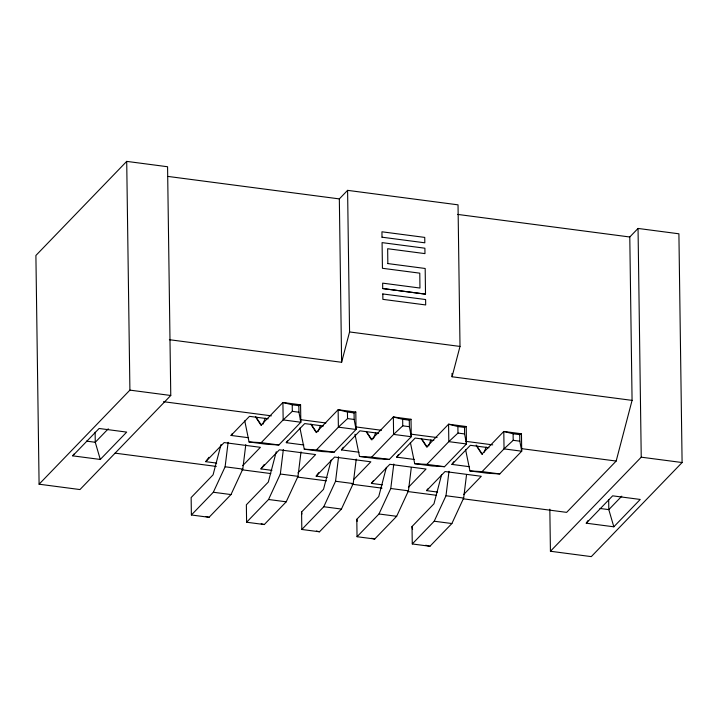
<?xml version="1.0" encoding="UTF-8"?>
<svg xmlns="http://www.w3.org/2000/svg" width="718" height="718" viewBox="0 0 718 718"><rect width="100%" height="100%" fill="white"/><g stroke="black" fill="none" stroke-linecap="round" stroke-linejoin="round"><path stroke-width="1.08" d="M245.798 444.621L242.783 469.096L230.999 494.567L209.055 517.301L191.383 514.985L213.327 492.252L225.111 466.781L228.127 442.297M301.013 451.855L298.006 476.339L286.222 501.81L264.278 524.544L246.606 522.228L268.55 499.495L280.334 474.015L283.341 449.54M356.236 459.098L353.22 483.573L341.436 509.053L319.492 531.787L301.82 529.471L323.773 506.737L335.557 481.257L338.564 456.783M411.315 467.454L408.443 490.816L396.659 516.296L374.715 539.03L357.043 536.714L378.987 513.98L390.771 488.5L393.787 464.025M466.538 474.697L463.666 498.059L451.882 523.539L429.929 546.272L412.267 543.957L434.21 521.223L445.995 495.743L449.001 471.268M221.036 444.487L213.084 474.822L191.141 497.556L191.383 514.985M276.259 451.73L268.308 482.065L246.364 504.799L246.606 522.228M169.376 339.704L341.615 362.285L349.567 331.949L347.593 190.351L458.03 204.836L460.005 346.435L452.053 376.77L632.073 400.375L616.17 461.055L566.637 512.365L463.2 498.804M331.195 460.058L323.522 489.308L301.578 512.042L301.82 529.471M386.41 467.292L378.745 496.551L356.801 519.285L357.043 536.714M441.633 474.535L433.968 503.794L412.015 526.527L412.267 543.957M262.95 424.257L265.247 418.136M318.164 431.5L320.47 425.379M373.387 438.743L375.694 432.622M428.61 445.977L430.908 439.865M484.21 452.205L486.131 447.108M72.706 455.84L99.111 428.484L126.691 432.101L100.287 459.457L72.706 455.84L73.927 454.063M248.616 437.738L231.043 435.44L232.273 433.645M303.84 444.981L286.267 442.674L287.496 440.888M359.054 452.223L341.481 449.917L343.33 447.233M414.277 459.466L396.704 457.16L398.544 454.476M469.5 466.709L451.927 464.402L453.767 461.719M586.247 523.189L612.651 495.833L640.232 499.45L613.827 526.806L586.247 523.189L588.087 520.514M216.71 463.11L205.725 461.665L208.983 457.285M271.925 470.353L260.948 468.908L264.206 464.528M327.148 477.587L316.162 476.151L318.774 472.65M382.371 484.829L371.385 483.394L373.342 480.764M437.585 492.072L426.6 490.636L427.91 488.877M126.709 161.379L35.9 255.464L39.095 484.201L79.958 489.559L170.767 395.483L167.572 166.747L126.709 161.379L129.904 390.125L39.095 484.201M108.265 428.817L95.27 442.279L86.438 441.121M341.615 362.285L339.336 198.904L347.593 190.351M382.003 237.218L381.949 231.797L424.742 237.407L424.823 242.81L382.021 237.2M387.837 263.605L387.657 248.724L424.966 253.616L424.894 248.213L382.075 242.621L382.434 268.29L419.779 273.163L419.958 288.035L382.649 283.143L382.721 288.546L425.514 294.156L425.182 268.478L387.864 263.578M205.725 461.665L224.16 442.566L260.41 447.323L242.738 465.623M231.043 435.44L249.478 416.341L268.155 418.791M382.721 288.546L425.532 294.138M244.748 420.811L249.065 441.965L261.208 442.647L283.161 419.913L292.316 411.342L292.226 404.808L282.91 402.484L260.966 425.218L255.617 416.952M249.065 441.965L266.737 444.28L278.88 444.972L300.824 422.229L300.582 404.808L282.91 402.484L283.161 419.913L300.824 422.229L298.948 412.213L298.85 405.679L300.582 404.808M260.948 468.908L279.383 449.809L315.624 454.566L297.961 472.866M286.267 442.674L304.701 423.584L323.369 426.025M299.962 428.054L304.279 449.208L316.432 449.89L338.375 427.156L347.539 418.585L347.449 412.051L338.133 409.727L316.189 432.46L310.84 424.194M304.279 449.208L321.951 451.523L334.103 452.205L356.047 429.472L355.805 412.042L338.133 409.727L338.375 427.156L356.047 429.472L354.162 419.456L354.073 412.922L355.805 412.042M316.162 476.151L334.597 457.052L370.847 461.809L353.947 479.31M341.481 449.917L359.915 430.818L378.592 433.268M354.97 434.237L359.503 456.451L371.655 457.133L393.599 434.399L402.753 425.828L402.663 419.294L393.356 416.97L371.412 439.703L366.054 431.437M359.503 456.451L377.174 458.766L389.318 459.448L411.27 436.715L411.019 419.285L393.356 416.97L393.599 434.399L411.27 436.715L409.386 426.698L409.296 420.165L411.019 419.285M371.385 483.394L389.82 464.295L426.061 469.042L408.398 487.351M396.704 457.16L415.139 438.061L433.807 440.511M632.073 400.375L629.785 236.994L638.042 228.441L678.905 233.799L682.1 462.536L591.291 556.621L550.428 551.253L549.835 509.161M410.4 442.539L414.717 463.693L426.869 464.375L448.813 441.642L457.976 433.071L457.887 426.537L448.57 424.212L426.627 446.946L421.278 438.68M414.717 463.693L432.389 466.009L444.541 466.691L466.485 443.957L466.242 426.528L448.57 424.212L448.813 441.642L466.485 443.957L464.6 433.941L464.51 427.398L466.242 426.528M426.6 490.636L445.034 471.538L481.284 476.285L463.622 494.585M451.927 464.402L470.362 445.304L489.03 447.754M465.623 449.773L469.94 470.936L482.092 471.618L504.036 448.885L513.199 440.313L513.101 433.78L503.794 431.455L481.85 454.189L476.501 445.914M469.94 470.936L487.612 473.252L499.764 473.934L521.708 451.2L521.465 433.771L503.794 431.455L504.036 448.885L521.708 451.2L519.823 441.184L519.733 434.641L521.465 433.771M550.428 551.253L641.237 457.178L638.042 228.441M621.806 496.165L608.81 509.627L599.979 508.47M168.209 176.457L339.336 198.904M457.554 214.404L629.785 236.994M349.567 331.949L460.005 346.435M292.226 404.808L298.85 405.679M347.449 412.051L354.073 412.922M402.663 419.294L409.296 420.165M457.887 426.537L464.51 427.398M513.101 433.78L519.733 434.641M292.316 411.342L298.948 412.213M347.539 418.585L354.162 419.456M402.753 425.828L409.386 426.698M457.976 433.071L464.6 433.941M513.199 440.313L519.823 441.184M129.904 390.125L170.767 395.483M641.237 457.178L682.1 462.536M163.489 401.694L271.377 415.839M300.295 419.626L325.873 422.983M355.904 426.923L381.491 430.279M411.522 434.219L437.1 437.567M466.018 441.364L492.71 444.864M521.627 448.651L616.17 461.055M261.208 442.647L278.88 444.972M316.432 449.89L334.103 452.205M371.655 457.133L389.318 459.448M426.869 464.375L444.541 466.691M482.092 471.618L499.764 473.934M225.111 466.781L242.783 469.096M280.334 474.015L298.006 476.339M335.557 481.257L353.22 483.573M390.771 488.5L408.443 490.816M445.995 495.743L463.666 498.059M115.068 453.148L216.28 466.422M241.867 469.778L270.785 473.575M297.476 477.075L326.394 480.863M351.973 484.219L382.003 488.159M407.582 491.507L436.499 495.303M213.327 492.252L230.999 494.567M268.55 499.495L286.222 501.81M323.773 506.737L341.436 509.053M378.987 513.98L396.659 516.296M434.21 521.223L451.882 523.539M425.792 545.24L429.929 546.272M371.61 538.258L374.715 539.03M316.387 531.015L319.492 531.787M261.173 523.772L264.278 524.544M205.949 516.529L209.055 517.301M476.16 445.061L482.433 454.332M421.574 438.752L427.21 447.09M366.351 431.509L371.996 439.856M311.127 424.266L316.773 432.613M255.913 417.023L261.549 425.37M613.827 526.806L608.81 509.627L608.667 499.548M100.287 459.457L95.27 442.279L95.126 432.2M412.015 526.527L412.581 529.534M356.801 519.285L357.178 521.286M301.578 512.042L301.955 514.043M452.008 373.414L452.053 376.77M382.82 293.931L382.873 299.352L425.684 304.944L425.612 299.541L382.793 293.949"/></g></svg>
